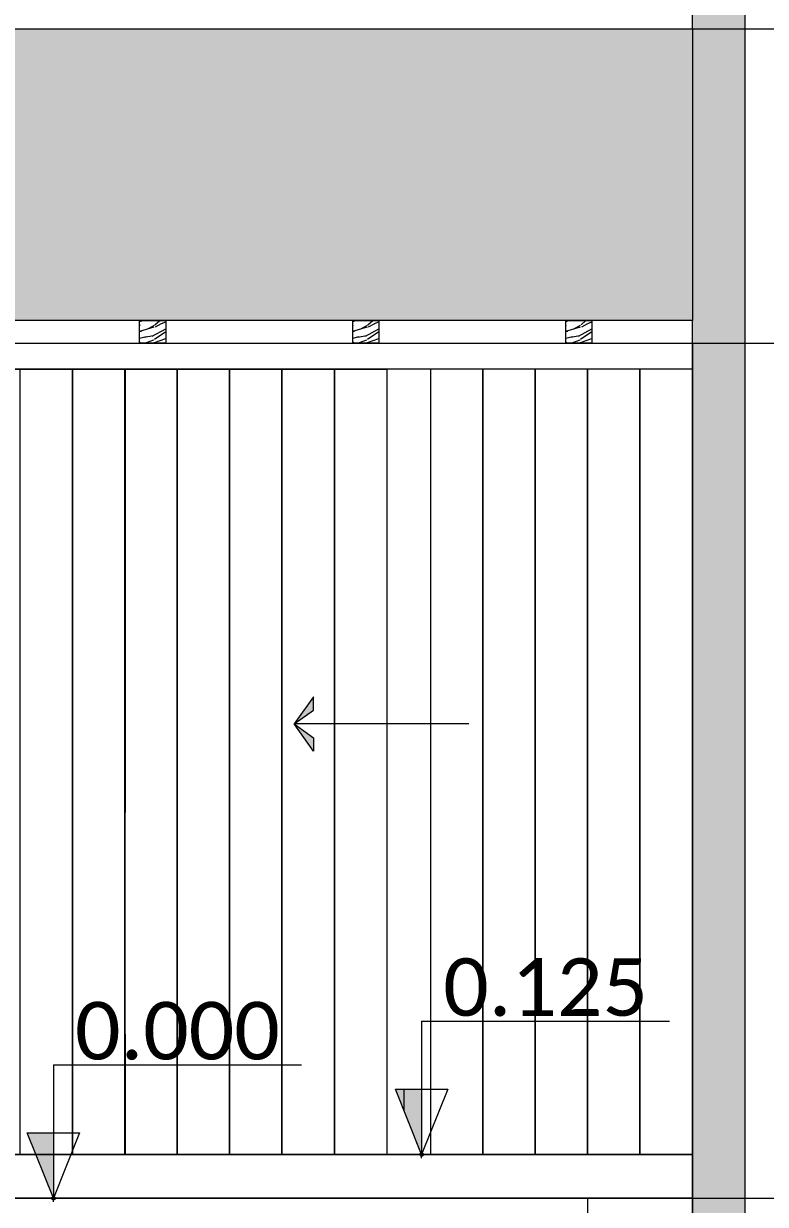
# Model space of a CAD drawing. Header units: metres. Extents: x -197 to 1099, y -24 to 14.
# Drawn here: x 719.628 to 721.752, y -0.017 to 3.365 of the extents above; entities that cross this region are included whole.
import ezdxf
from ezdxf.enums import TextEntityAlignment as Align

# ---------------------------------------------------------------- set-up
doc = ezdxf.new("R2010")
doc.units = ezdxf.units.M
doc.header["$LTSCALE"] = 0.001
doc.header["$PDMODE"] = 34
doc.header["$PDSIZE"] = 0.01
doc.linetypes.add('HIDDENX2', pattern=[19.05, 12.7, -6.35])
doc.layers.get('0').update_dxf_attribs({"lineweight": 13, "true_color": 0x000000})
for name, color, linetype, lineweight, true_color in [('Jach-Anotaciones-CalidaddeLínea  0.13', 7, 'Continuous', 13, 0x000000), ('Jach-Anotaciones-CalidaddeLínea 0.18', 7, 'Continuous', 18, 0x000000), ('Jach-Anotaciones-Hatch-Lum100%', 7, 'Continuous', 13, 0x000000), ('Jach-Anotaciones-Hatch-Lum50%', 9, 'Continuous', 13, 0x808080), ('Jach-Anotaciones-LineasDetalle0.09mm', 7, 'Continuous', 15, 0x000000), ('Jach-Anotaciones-LineasDetalle0.15mm', 7, 'Continuous', 15, 0x000000), ('JACH-Anotaciones-Textos-Lum100%', 7, 'Continuous', 13, 0x000000), ('JACH-Anotaciones-Textos-Lum75% @ 0.075', 7, 'Continuous', 13, 0x404040), ('JACH-Arq-Lineas-Proyeccion', 250, 'HIDDENX2', 13, 0x333333), ('JACH-Arq-Lineas-Proyeccion Niveles cortes', 9, 'HIDDENX2', 13, 0x808080)]:
    doc.layers.add(name, color=color, linetype=linetype, lineweight=lineweight, true_color=true_color)
doc.styles.add('02a-Calibri-JACH(1.8mm)', font='calibri.ttf', dxfattribs={"height": 2.2})
pattern_1 = [(0, (169.421, 45.032), (0, 6.985), [5.08, -1.905]), (90, (169.421, 45.032), (-6.985, 4e-16), [5.08, -1.905])]

# ---------------------------------------------------------------- blocks, each defined once
blk = doc.blocks.new('*U498')
at = {"lineweight": 0, "ltscale": 100}
h = blk.add_hatch(dxfattribs=at)
h.set_pattern_fill('ANGLE', color=256)
h.set_pattern_definition(pattern_1)
h.paths.add_polyline_path([(0, 2.5), (0, 0), (1, 2.5)])
h = blk.add_hatch(color=256, dxfattribs=at)
h.dxf.hatch_style = 1
h.paths.add_polyline_path([(0, 2.5), (0, 0), (1, 2.5)])
for points in [[(0, 5.099), (-9.466, 5.099)], [(0, 5.099), (0, 1.25)]]:
    blk.add_lwpolyline(points, dxfattribs=at)
for points in [[(0, 0), (1, 2.5), (-1, 2.5)], [(0, 2.5), (0, 0), (1, 2.5)]]:
    blk.add_lwpolyline(points, close=True, dxfattribs=at)
blk.add_point((0, 0), dxfattribs=at)
at = {"lineweight": 0, "ltscale": 100, "style": '02a-Calibri-JACH(1.8mm)'}
blk.add_attdef('ALT', text='', height=2.2, dxfattribs=at).set_placement((-4.733, 6.401), align=Align.MIDDLE_CENTER)
blk = doc.blocks.new('*U499')
at = {"lineweight": 0, "ltscale": 100}
h = blk.add_hatch(dxfattribs=at)
h.set_pattern_fill('ANGLE', color=256)
h.set_pattern_definition(pattern_1)
h.paths.add_polyline_path([(0, 2.5), (0, 0), (1, 2.5)])
h = blk.add_hatch(color=256, dxfattribs=at)
h.dxf.hatch_style = 1
h.paths.add_polyline_path([(0, 2.5), (0, 0), (1, 2.5)])
for points in [[(0, 5.099), (-9.466, 5.099)], [(0, 5.099), (0, 1.25)]]:
    blk.add_lwpolyline(points, dxfattribs=at)
for points in [[(0, 0), (1, 2.5), (-1, 2.5)], [(0, 2.5), (0, 0), (1, 2.5)]]:
    blk.add_lwpolyline(points, close=True, dxfattribs=at)
blk.add_point((0, 0), dxfattribs=at)
at = {"lineweight": 0, "ltscale": 100, "style": '02a-Calibri-JACH(1.8mm)'}
blk.add_attdef('ALT', text='', height=2.2, dxfattribs=at).set_placement((-4.733, 6.401), align=Align.MIDDLE_CENTER)
blk = doc.blocks.new('A$C51db089b')
at = {"layer": 'Jach-Anotaciones-Hatch-Lum50%', "lineweight": 0, "ltscale": 100}
h = blk.add_hatch(color=256, dxfattribs=at)
h.dxf.hatch_style = 1
h.paths.add_polyline_path([(0, 0.0776), (0.0554, 0.1173), (0.0554, 0.1552)])
h = blk.add_hatch(color=256, dxfattribs=at)
h.dxf.hatch_style = 1
h.paths.add_polyline_path([(0, 0.0776), (0.0554, 0.038), (0.0554, 0)])
at = {"lineweight": 0, "ltscale": 100}
for points in [[(0, 0.0776), (0.0554, 0.1173), (0.0554, 0.1552)], [(0, 0.0776), (0.0554, 0.038), (0.0554, 0)]]:
    blk.add_lwpolyline(points, close=True, dxfattribs=at)
blk.add_lwpolyline([(0.5, 0.0776), (0, 0.0776)], dxfattribs=at)

msp = doc.modelspace()

# ---------------------------------------------------------------- hatches: boundary and pattern name
at = {"layer": 'Jach-Anotaciones-Hatch-Lum100%', "ltscale": 100}
h = msp.add_hatch(color=256, dxfattribs=at)
h.dxf.hatch_style = 1
h.paths.add_polyline_path([(721.54308, 3.5), (721.69308, 3.5), (721.69308, -0.7), (721.54308, -0.7)])

# ---------------------------------------------------------------- linework, layer by layer
at = {"layer": 'Jach-Anotaciones-CalidaddeLínea  0.13', "ltscale": 100}
for points in [[(721.54308, 3.5), (721.69308, 3.5), (721.69308, -0.7), (721.54308, -0.7)], [(718.44308, 0.125), (721.54308, 0.125), (721.54308, 0), (718.44308, 0)]]:
    msp.add_lwpolyline(points, close=True, dxfattribs=at)
for points in [[(700.21698, -0.025), (703.60308, -0.025), (703.60308, 0.175), (705.89308, 0.175), (706.69308, 0.175), (706.69308, 0), (721.54308, 0), (721.54072, -0.49994)], [(721.24308, 0), (721.24308, -0.54366)]]:
    msp.add_lwpolyline(points, dxfattribs=at)
at = {"layer": 'Jach-Anotaciones-Hatch-Lum50%', "ltscale": 100}
for points in [[(719.76808, 2.375), (719.61808, 2.375), (719.61808, 0.125), (719.76808, 0.125)], [(719.91808, 2.375), (719.76808, 2.375), (719.76808, 0.125), (719.91808, 0.125)], [(720.06808, 2.375), (719.91808, 2.375), (719.91808, 0.125), (720.06808, 0.125)], [(719.91808, 2.375), (720.06808, 2.375), (720.06808, 0.125), (719.91808, 0.125)], [(720.06808, 2.375), (720.21808, 2.375), (720.21808, 0.125), (720.06808, 0.125)], [(720.21808, 2.375), (720.36808, 2.375), (720.36808, 0.125), (720.21808, 0.125)], [(720.36808, 2.375), (720.51808, 2.375), (720.51808, 0.125), (720.36808, 0.125)], [(720.51808, 2.375), (720.66808, 2.375), (720.66808, 0.125), (720.51808, 0.125)], [(720.94308, 2.375), (720.79308, 2.375), (720.79308, 0.125), (720.94308, 0.125)], [(721.09308, 2.375), (720.94308, 2.375), (720.94308, 0.125), (721.09308, 0.125)], [(721.24308, 2.375), (721.09308, 2.375), (721.09308, 0.125), (721.24308, 0.125)], [(721.39308, 2.375), (721.24308, 2.375), (721.24308, 0.125), (721.39308, 0.125)], [(721.54308, 2.375), (721.39308, 2.375), (721.39308, 0.125), (721.54308, 0.125)]]:
    msp.add_lwpolyline(points, close=True, dxfattribs=at)
at = {"layer": 'Jach-Anotaciones-LineasDetalle0.15mm', "ltscale": 100}
for points in [[(718.44308, 2.375), (720.06808, 2.375), (720.06808, 0.125), (718.44308, 0.125)], [(721.54308, 2.375), (720.06808, 2.375), (720.06808, 0.125), (721.54308, 0.125)]]:
    msp.add_lwpolyline(points, close=True, dxfattribs=at)
at = {"layer": 'JACH-Arq-Lineas-Proyeccion', "ltscale": 100}
msp.add_lwpolyline([(719.91958, 2.375), (719.91958, 0.125)], dxfattribs=at)
at = {"layer": 'JACH-Arq-Lineas-Proyeccion Niveles cortes', "ltscale": 100}
msp.add_lwpolyline([(721.54308, 0), (723.54308, 0)], dxfattribs=at)

# ---------------------------------------------------------------- block references
at = {"layer": 'JACH-Anotaciones-Textos-Lum100%', "ltscale": 100}
msp.add_blockref('A$C51db089b', (720.40308, 1.28129), dxfattribs=at)
at = {"layer": 'JACH-Anotaciones-Textos-Lum75% @ 0.075', "ltscale": 100}
ref = msp.add_blockref('*U499', (720.76808, 0.125), dxfattribs=dict(at, xscale=-0.075, yscale=0.075, zscale=0.075))
ref.add_attrib('ALT', '0.125', dxfattribs={"layer": '0', "lineweight": 0, "ltscale": 100, "height": 0.165, "style": '02a-Calibri-JACH(1.8mm)'}).set_placement((721.12304, 0.60506), align=Align.MIDDLE_CENTER)
ref = msp.add_blockref('*U498', (719.71387, 0), dxfattribs=dict(at, xscale=-0.075, yscale=0.075, zscale=0.075))
ref.add_attrib('ALT', '0.000', dxfattribs={"layer": '0', "lineweight": 0, "ltscale": 100, "height": 0.165, "style": '02a-Calibri-JACH(1.8mm)'}).set_placement((720.06883, 0.48006), align=Align.MIDDLE_CENTER)

# ---------------------------------------------------------------- next in the draw order: wipeouts: each hides what was drawn before it
at = {"ltscale": 100}
msp.add_wipeout([(700.36698, 3.35), (721.54308, 3.35), (721.54308, 2.51458), (700.36698, 2.51458)], dxfattribs=at).dxf.layer = 'Jach-Anotaciones-CalidaddeLínea 0.18'

# ---------------------------------------------------------------- next in the draw order: hatches: boundary and pattern name
at = {"layer": 'Jach-Anotaciones-Hatch-Lum50%', "ltscale": 100}
h = msp.add_hatch(dxfattribs=at)
h.set_pattern_fill('218', color=256, scale=0.13, pattern_type=2)
h.set_pattern_definition([(0, (507.86525, 0.04875), (0.26, 0.13), [0.0325, -0.2275]), (0, (507.86525, 0.065), (0.26, 0.13), [0.0325, -0.0975]), (0, (507.99525, 0.08125), (0.26, 0.13), [0.0325, -0.2275]), (0, (507.80025, 0), (0.26, 0.13), [0.01625, -0.13, 0.01625, -0.0975]), (45, (507.8165, 0.0325), (0, 0.13), [0.02298097, -0.34471456]), (45, (507.80025, 0.08125), (0, 0.13), [0.016419, -0.35127653]), (45, (507.80025, 0.0975), (0, 0.13), [0.019695, -0.34800053]), (135, (507.96275, 0.0975), (1e-17, 0.13), [0.019695, -0.34800053]), (135, (507.96275, 0.08125), (1e-17, 0.13), [0.016419, -0.35127653]), (135, (507.9465, 0.0325), (1e-17, 0.13), [0.02298097, -0.34471456]), (26.56505, (507.83275, 0.0325), (-7e-12, 0.13), [0.0363361, -0.25435273]), (26.56505, (507.83275, 0.04875), (-7e-12, 0.13), [0.0363361, -0.25435273]), (26.56505, (507.76775, 0.065), (-7e-12, 0.13), [0.0363361, -0.25435273]), (26.56505, (507.76775, 0.08125), (-7e-12, 0.13), [0.0363361, -0.25435273]), (63.43495, (507.800253, 0), (7e-12, 0.13), [0.0363361, -0.54504157]), (63.43495, (507.816503, 0), (7e-12, 0.13), [0.0363361, -0.54504157]), (116.56505, (507.946503, 0), (-7e-12, 0.13), [0.0363361, -0.54504157]), (116.56505, (507.962753, 0), (-7e-12, 0.13), [0.0363361, -0.54504157]), (153.43495, (507.93025, 0.0325), (7e-12, 0.13), [0.0363361, -0.25435273]), (153.43495, (507.93025, 0.04875), (7e-12, 0.13), [0.0363361, -0.25435273]), (153.43495, (507.99525, 0.065), (7e-12, 0.13), [0.0363361, -0.25435273]), (153.43495, (507.99525, 0.08125), (7e-12, 0.13), [0.0363361, -0.25435273]), (82.874984, (507.800253, 0), (6e-14, 0.13), [0.13101166, -1.96517535]), (97.125016, (507.962753, 0), (-6e-14, 0.13), [0.13101166, -1.96517535])])
h.paths.add_polyline_path([(700.36698, 3.35), (721.54308, 3.35), (721.54308, 2.51458), (700.36698, 2.51458)])

# ---------------------------------------------------------------- next in the draw order: linework, layer by layer
at = {"layer": 'Jach-Anotaciones-CalidaddeLínea  0.13', "ltscale": 100}
for points in [[(721.54308, 3.35), (721.54308, 3.5), (721.69308, 3.5), (721.69308, 6.15), (706.04308, 6.15), (706.04308, 7.55), (700.21698, 7.55), (700.21698, 3.5), (700.36698, 3.5), (700.36698, 3.35)], [(700.36698, 3.35), (721.54308, 3.35), (721.54308, 2.51458), (700.36698, 2.51458)]]:
    msp.add_lwpolyline(points, close=True, dxfattribs=at)
at = {"layer": 'JACH-Arq-Lineas-Proyeccion Niveles cortes', "ltscale": 100}
msp.add_lwpolyline([(721.54308, 3.35), (723.54308, 3.35)], dxfattribs=at)

# ---------------------------------------------------------------- next in the draw order: wipeouts: each hides what was drawn before it
at = {"ltscale": 100}
msp.add_wipeout([(721.54308, 2.51458), (703.60308, 2.51458), (703.60308, 2.45), (721.54308, 2.45)], dxfattribs=at).dxf.layer = 'Jach-Anotaciones-CalidaddeLínea 0.18'

# ---------------------------------------------------------------- next in the draw order: hatches: boundary and pattern name
at = {"layer": 'Jach-Anotaciones-Hatch-Lum50%', "ltscale": 100}
h = msp.add_hatch(dxfattribs=at)
h.set_pattern_fill('WOOD_01', color=256, scale=0.2, angle=30, pattern_type=2)
h.set_pattern_definition([(30, (292.35632, 0.2061), (-0.1, 0.17320508), [0.04, -0.16]), (38.9726, (292.412057, 0.113569), (0.93923072707, 0.77320467243), [0.0384708, -3.8086058]), (35.7105, (292.404325, 0.122962), (1.4588472062, 1.0732025879), [0.0401996, -1.9697752]), (14.5779, (292.374325, 0.174923), (2.20525453897, 0.58038690266), [0.0601664, -5.9564754]), (23.6599, (292.34479, 0.23408), (0.1732049312, 0.1000003855), [0.0362216, -1.7748552]), (15.0686, (292.406985, 0.138354), (0.7928201585, 0.22679520083), [0.0310484, -3.0737864]), (18.6901, (292.288363, 0.203813), (0.1732050942, 0.1000000934), [0.0815844, -0.9382194]), (35.7105, (292.421057, 0.09798), (1.4588472062, 1.0732025879), [0.0200998, -1.989875]), (30, (292.37732, 0.16973), (-0.1, 0.17320508), [0.02, -0.18]), (30, (292.33068, 0.17051), (-0.1, 0.17320508), [0.06, -0.14]), (41.3099, (292.350325, 0.216492), (0.59282054, 0.573204614), [0.020396, -0.9994078]), (32.7263, (292.370004, 0.142406), (3.36410206446, 2.1732044205), [0.0420476, -4.1627116]), (22.4054, (292.381665, 0.14221), (1.4856399898, 0.6267959991), [0.0302654, -2.9962834]), (30, (292.411, 0.0714), (-0.1, 0.17320508), [0.04, -0.16]), (28.8309, (292.398684, 0.052732), (0.173205035693, 0.10000015135), [0.0980204, -9.70402]), (30, (292.32368, 0.18264), (-0.1, 0.17320508), [0.02, -0.18]), (30, (292.333, 0.2065), (-0.1, 0.17320508), [0.02, -0.18]), (30, (292.24606, 0.17708), (-0.1, 0.17320508), [0.03, -0.17]), (20.5377, (292.287827, 0.21274), (0.1732050554, 0.1000000749), [0.0608276, -1.1557248]), (30, (292.2324, 0.18074), (-0.1, 0.17320508), [0.04, -0.16]), (30, (292.30335, 0.01386), (-0.1, 0.17320508), [0.022, -0.178]), (30, (292.38668, 0.07352), (-0.1, 0.17320508), [0.02, -0.18]), (30, (292.29535, 0.02771), (-0.1, 0.17320508), [0.042, -0.158]), (35.4403, (292.377684, 0.089105), (1.63205127745, 1.17320414736), [0.04219, -4.1768144]), (30, (292.37142, 0.10396), (-0.1, 0.17320508), [0.038, -0.162]), (30, (292.27935, 0.05543), (-0.1, 0.17320508), [0.022, -0.178]), (28.8309, (292.284134, 0.0951384), (0.173205035693, 0.10000015135), [0.0980204, -9.70402]), (30, (292.29072, 0.11973), (-0.1, 0.17320508), [0.02, -0.18]), (30, (292.2704, 0.11492), (-0.1, 0.17320508), [0.02, -0.18]), (30, (292.33968, 0.15492), (-0.1, 0.17320508), [0.04, -0.16]), (30, (292.30304, 0.13839), (-0.1, 0.17320508), [0.02, -0.18]), (30, (292.2564, 0.13917), (-0.1, 0.17320508), [0.04, -0.16]), (49.6538, (292.345167, 0.093426), (1.50525647452, 1.79281940855), [0.0297322, -2.9434812]), (41.3099, (292.287722, 0.124923), (0.59282054, 0.573204614), [0.020396, -0.9994078]), (41.3099, (292.362004, 0.156263), (0.59282054, 0.573204614), [0.020396, -0.9994078]), (35.7105, (292.272043, 0.19208), (1.4588472062, 1.0732025879), [0.0200998, -1.989875]), (19.6952, (292.21135, 0.173205), (1.1392299502, 0.4267958355), [0.0223606, -2.213707]), (18.6901, (292.3224, 0.024856), (0.1732050942, 0.1000000934), [0.020396, -0.9994078]), (120, (292.34172, 0.0314), (-0.17320508, -0.1), [0, -0.2]), (16.6076, (292.249349, 0.107387), (3.34448336513, 1.00718497651), [0.043174, -4.2742308]), (41.3099, (292.341004, 0.192636), (0.59282054, 0.573204614), [0.020396, -0.9994078]), (40.3048, (292.404004, 0.083517), (0.7660257626, 0.6732043744), [0.0223606, -2.213707]), (18.6901, (292.308043, 0.129727), (0.1732050942, 0.1000000934), [0.020396, -0.9994078]), (18.6901, (292.320363, 0.148387), (0.1732050942, 0.1000000934), [0.020396, -0.9994078]), (11.5651, (292.25935, 0.090067), (0.173204928, 0.1000001815), [0.0252982, -0.6071572]), (15.9638, (292.2444, 0.159956), (0.173204888, 0.100000176), [0.0824622, -0.7421588]), (13.3008, (292.272043, 0.19208), (1.4124349312, 0.3535909199), [0.0626418, -2.025419]), (30, (292.26704, 0.20074), (-0.1, 0.17320508), [0.024, -0.176]), (15.9638, (292.33172, 0.048713), (0.173204888, 0.100000176), [0.0824622, -0.7421588]), (15.9638, (292.3074, 0.050837), (0.173204888, 0.100000176), [0.0824622, -0.7421588]), (15.9638, (292.2984, 0.066426), (0.173204888, 0.100000176), [0.0824622, -0.7421588]), (19.6952, (292.23535, 0.131636), (1.1392299502, 0.4267958355), [0.0223606, -2.213707]), (15.9638, (292.291043, 0.15917), (0.173204888, 0.100000176), [0.041231, -0.78339]), (19.6952, (292.26735, 0.07621), (1.1392299502, 0.4267958355), [0.0223606, -2.213707]), (27.6141, (292.364416, 0.116086), (0.17320494875, 0.10000020701), [0.0480416, -4.756123]), (19.6952, (292.327363, 0.136263), (1.1392299502, 0.4267958355), [0.0223606, -2.213707]), (42.5288, (292.348416, 0.143799), (0.5928204755, 0.573205008), [0.018439, -1.8254698]), (19.5626, (292.2723493, 0.06755), (2.10525436768, 0.75359234531), [0.0772788, -7.650591]), (21.8699, (292.345167, 0.093426), (0.1732050116, 0.0999999042), [0.0282842, -1.3859292]), (34.7636, (292.288402, 0.083746), (1.80525673466, 1.27320359476), [0.0481664, -2.3601524]), (30, (292.32797, 0.11121), (-0.1, 0.17320508), [0.062, -0.138]), (14.7449, (292.22235, 0.154153), (0.7928201053, 0.2267951812), [0.0228036, -2.2575472]), (20.5377, (292.341722, 0.031392), (0.1732050554, 0.1000000749), [0.0608276, -1.1557248]), (10.0169, (292.28435, 0.046765), (0.619615154, 0.1267950243), [0.0234094, -2.3175304]), (30, (292.36565, 0.22996), (-0.1, 0.17320508), [0.01, -0.19]), (30, (292.40965, 0.15375), (-0.1, 0.17320508), [0.02, -0.18]), (41.3099, (292.445645, 0.091392), (0.59282054, 0.573204614), [0.020396, -0.9994078]), (30, (292.43738, 0.10971), (-0.1, 0.17320508), [0.036, -0.164]), (13.3008, (292.382645, 0.200512), (1.4124349312, 0.3535909199), [0.0208806, -2.0671802]), (18.0207, (292.4053775, 0.1651384), (3.69100623785, 1.20698950949), [0.0368014, -6.7101288]), (120, (292.44565, 0.0914), (-0.17320508, -0.1), [0, -0.2]), (30, (292.46097, 0.10486), (-0.1, 0.17320508), [0.018, -0.182]), (30, (292.44197, 0.13777), (-0.1, 0.17320508), [0.018, -0.182]), (30, (292.43697, 0.14643), (-0.1, 0.17320508), [0.018, -0.182]), (6.0376, (292.402966, 0.205315), (1.5124342352, 0.1803870725), [0.0196978, -1.9500724]), (18.5163, (292.390966, 0.2261), (0.966040948051, 0.32676798933), [0.0183676, -13.043105]), (11.5651, (292.426966, 0.163746), (0.173204928, 0.1000001815), [0.0189736, -0.6134816]), (17.4712, (292.377966, 0.248617), (0.9660254196, 0.32679502), [0.018439, -1.8254698])])
h.paths.add_polyline_path([(719.96058, 2.51458), (720.03558, 2.51458), (720.03558, 2.45), (719.96058, 2.45)])
h = msp.add_hatch(dxfattribs=at)
h.set_pattern_fill('WOOD_01', color=256, scale=0.2, angle=30, pattern_type=2)
h.set_pattern_definition([(30, (292.96632, 0.2061), (-0.1, 0.17320508), [0.04, -0.16]), (38.9726, (293.022057, 0.113569), (0.93923072707, 0.77320467243), [0.0384708, -3.8086058]), (35.7105, (293.014325, 0.122962), (1.4588472062, 1.0732025879), [0.0401996, -1.9697752]), (14.5779, (292.984325, 0.174923), (2.20525453897, 0.58038690266), [0.0601664, -5.9564754]), (23.6599, (292.95479, 0.23408), (0.1732049312, 0.1000003855), [0.0362216, -1.7748552]), (15.0686, (293.016985, 0.138354), (0.7928201585, 0.22679520083), [0.0310484, -3.0737864]), (18.6901, (292.898363, 0.203813), (0.1732050942, 0.1000000934), [0.0815844, -0.9382194]), (35.7105, (293.031057, 0.09798), (1.4588472062, 1.0732025879), [0.0200998, -1.989875]), (30, (292.98732, 0.16973), (-0.1, 0.17320508), [0.02, -0.18]), (30, (292.94068, 0.17051), (-0.1, 0.17320508), [0.06, -0.14]), (41.3099, (292.960325, 0.216492), (0.59282054, 0.573204614), [0.020396, -0.9994078]), (32.7263, (292.980004, 0.142406), (3.36410206446, 2.1732044205), [0.0420476, -4.1627116]), (22.4054, (292.991665, 0.14221), (1.4856399898, 0.6267959991), [0.0302654, -2.9962834]), (30, (293.021, 0.0714), (-0.1, 0.17320508), [0.04, -0.16]), (28.8309, (293.008684, 0.052732), (0.173205035693, 0.10000015135), [0.0980204, -9.70402]), (30, (292.93368, 0.18264), (-0.1, 0.17320508), [0.02, -0.18]), (30, (292.943, 0.2065), (-0.1, 0.17320508), [0.02, -0.18]), (30, (292.85606, 0.17708), (-0.1, 0.17320508), [0.03, -0.17]), (20.5377, (292.897827, 0.21274), (0.1732050554, 0.1000000749), [0.0608276, -1.1557248]), (30, (292.8424, 0.18074), (-0.1, 0.17320508), [0.04, -0.16]), (30, (292.91335, 0.01386), (-0.1, 0.17320508), [0.022, -0.178]), (30, (292.99668, 0.07352), (-0.1, 0.17320508), [0.02, -0.18]), (30, (292.90535, 0.02771), (-0.1, 0.17320508), [0.042, -0.158]), (35.4403, (292.987684, 0.089105), (1.63205127745, 1.17320414736), [0.04219, -4.1768144]), (30, (292.98142, 0.10396), (-0.1, 0.17320508), [0.038, -0.162]), (30, (292.88935, 0.05543), (-0.1, 0.17320508), [0.022, -0.178]), (28.8309, (292.894134, 0.0951384), (0.173205035693, 0.10000015135), [0.0980204, -9.70402]), (30, (292.90072, 0.11973), (-0.1, 0.17320508), [0.02, -0.18]), (30, (292.8804, 0.11492), (-0.1, 0.17320508), [0.02, -0.18]), (30, (292.94968, 0.15492), (-0.1, 0.17320508), [0.04, -0.16]), (30, (292.91304, 0.13839), (-0.1, 0.17320508), [0.02, -0.18]), (30, (292.8664, 0.13917), (-0.1, 0.17320508), [0.04, -0.16]), (49.6538, (292.955167, 0.093426), (1.50525647452, 1.79281940855), [0.0297322, -2.9434812]), (41.3099, (292.897722, 0.124923), (0.59282054, 0.573204614), [0.020396, -0.9994078]), (41.3099, (292.972004, 0.156263), (0.59282054, 0.573204614), [0.020396, -0.9994078]), (35.7105, (292.882043, 0.19208), (1.4588472062, 1.0732025879), [0.0200998, -1.989875]), (19.6952, (292.82135, 0.173205), (1.1392299502, 0.4267958355), [0.0223606, -2.213707]), (18.6901, (292.9324, 0.024856), (0.1732050942, 0.1000000934), [0.020396, -0.9994078]), (120, (292.95172, 0.0314), (-0.17320508, -0.1), [0, -0.2]), (16.6076, (292.859349, 0.107387), (3.34448336513, 1.00718497651), [0.043174, -4.2742308]), (41.3099, (292.951004, 0.192636), (0.59282054, 0.573204614), [0.020396, -0.9994078]), (40.3048, (293.014004, 0.083517), (0.7660257626, 0.6732043744), [0.0223606, -2.213707]), (18.6901, (292.918043, 0.129727), (0.1732050942, 0.1000000934), [0.020396, -0.9994078]), (18.6901, (292.930363, 0.148387), (0.1732050942, 0.1000000934), [0.020396, -0.9994078]), (11.5651, (292.86935, 0.090067), (0.173204928, 0.1000001815), [0.0252982, -0.6071572]), (15.9638, (292.8544, 0.159956), (0.173204888, 0.100000176), [0.0824622, -0.7421588]), (13.3008, (292.882043, 0.19208), (1.4124349312, 0.3535909199), [0.0626418, -2.025419]), (30, (292.87704, 0.20074), (-0.1, 0.17320508), [0.024, -0.176]), (15.9638, (292.94172, 0.048713), (0.173204888, 0.100000176), [0.0824622, -0.7421588]), (15.9638, (292.9174, 0.050837), (0.173204888, 0.100000176), [0.0824622, -0.7421588]), (15.9638, (292.9084, 0.066426), (0.173204888, 0.100000176), [0.0824622, -0.7421588]), (19.6952, (292.84535, 0.131636), (1.1392299502, 0.4267958355), [0.0223606, -2.213707]), (15.9638, (292.901043, 0.15917), (0.173204888, 0.100000176), [0.041231, -0.78339]), (19.6952, (292.87735, 0.07621), (1.1392299502, 0.4267958355), [0.0223606, -2.213707]), (27.6141, (292.974416, 0.116086), (0.17320494875, 0.10000020701), [0.0480416, -4.756123]), (19.6952, (292.937363, 0.136263), (1.1392299502, 0.4267958355), [0.0223606, -2.213707]), (42.5288, (292.958416, 0.143799), (0.5928204755, 0.573205008), [0.018439, -1.8254698]), (19.5626, (292.8823493, 0.06755), (2.10525436768, 0.75359234531), [0.0772788, -7.650591]), (21.8699, (292.955167, 0.093426), (0.1732050116, 0.0999999042), [0.0282842, -1.3859292]), (34.7636, (292.898402, 0.083746), (1.80525673466, 1.27320359476), [0.0481664, -2.3601524]), (30, (292.93797, 0.11121), (-0.1, 0.17320508), [0.062, -0.138]), (14.7449, (292.83235, 0.154153), (0.7928201053, 0.2267951812), [0.0228036, -2.2575472]), (20.5377, (292.951722, 0.031392), (0.1732050554, 0.1000000749), [0.0608276, -1.1557248]), (10.0169, (292.89435, 0.046765), (0.619615154, 0.1267950243), [0.0234094, -2.3175304]), (30, (292.97565, 0.22996), (-0.1, 0.17320508), [0.01, -0.19]), (30, (293.01965, 0.15375), (-0.1, 0.17320508), [0.02, -0.18]), (41.3099, (293.055645, 0.091392), (0.59282054, 0.573204614), [0.020396, -0.9994078]), (30, (293.04738, 0.10971), (-0.1, 0.17320508), [0.036, -0.164]), (13.3008, (292.992645, 0.200512), (1.4124349312, 0.3535909199), [0.0208806, -2.0671802]), (18.0207, (293.0153775, 0.1651384), (3.69100623785, 1.20698950949), [0.0368014, -6.7101288]), (120, (293.05565, 0.0914), (-0.17320508, -0.1), [0, -0.2]), (30, (293.07097, 0.10486), (-0.1, 0.17320508), [0.018, -0.182]), (30, (293.05197, 0.13777), (-0.1, 0.17320508), [0.018, -0.182]), (30, (293.04697, 0.14643), (-0.1, 0.17320508), [0.018, -0.182]), (6.0376, (293.012966, 0.205315), (1.5124342352, 0.1803870725), [0.0196978, -1.9500724]), (18.5163, (293.000966, 0.2261), (0.966040948051, 0.32676798933), [0.0183676, -13.043105]), (11.5651, (293.036966, 0.163746), (0.173204928, 0.1000001815), [0.0189736, -0.6134816]), (17.4712, (292.987966, 0.248617), (0.9660254196, 0.32679502), [0.018439, -1.8254698])])
h.paths.add_polyline_path([(720.57058, 2.51458), (720.64558, 2.51458), (720.64558, 2.45), (720.57058, 2.45)])
h = msp.add_hatch(dxfattribs=at)
h.set_pattern_fill('WOOD_01', color=256, scale=0.2, angle=30, pattern_type=2)
h.set_pattern_definition([(30, (293.57632, 0.2061), (-0.1, 0.17320508), [0.04, -0.16]), (38.9726, (293.632057, 0.113569), (0.93923072707, 0.77320467243), [0.0384708, -3.8086058]), (35.7105, (293.624325, 0.122962), (1.4588472062, 1.0732025879), [0.0401996, -1.9697752]), (14.5779, (293.594325, 0.174923), (2.20525453897, 0.58038690266), [0.0601664, -5.9564754]), (23.6599, (293.56479, 0.23408), (0.1732049312, 0.1000003855), [0.0362216, -1.7748552]), (15.0686, (293.626985, 0.138354), (0.7928201585, 0.22679520083), [0.0310484, -3.0737864]), (18.6901, (293.508363, 0.203813), (0.1732050942, 0.1000000934), [0.0815844, -0.9382194]), (35.7105, (293.641057, 0.09798), (1.4588472062, 1.0732025879), [0.0200998, -1.989875]), (30, (293.59732, 0.16973), (-0.1, 0.17320508), [0.02, -0.18]), (30, (293.55068, 0.17051), (-0.1, 0.17320508), [0.06, -0.14]), (41.3099, (293.570325, 0.216492), (0.59282054, 0.573204614), [0.020396, -0.9994078]), (32.7263, (293.590004, 0.142406), (3.36410206446, 2.1732044205), [0.0420476, -4.1627116]), (22.4054, (293.601665, 0.14221), (1.4856399898, 0.6267959991), [0.0302654, -2.9962834]), (30, (293.631, 0.0714), (-0.1, 0.17320508), [0.04, -0.16]), (28.8309, (293.618684, 0.052732), (0.173205035693, 0.10000015135), [0.0980204, -9.70402]), (30, (293.54368, 0.18264), (-0.1, 0.17320508), [0.02, -0.18]), (30, (293.553, 0.2065), (-0.1, 0.17320508), [0.02, -0.18]), (30, (293.46606, 0.17708), (-0.1, 0.17320508), [0.03, -0.17]), (20.5377, (293.507827, 0.21274), (0.1732050554, 0.1000000749), [0.0608276, -1.1557248]), (30, (293.4524, 0.18074), (-0.1, 0.17320508), [0.04, -0.16]), (30, (293.52335, 0.01386), (-0.1, 0.17320508), [0.022, -0.178]), (30, (293.60668, 0.07352), (-0.1, 0.17320508), [0.02, -0.18]), (30, (293.51535, 0.02771), (-0.1, 0.17320508), [0.042, -0.158]), (35.4403, (293.597684, 0.089105), (1.63205127745, 1.17320414736), [0.04219, -4.1768144]), (30, (293.59142, 0.10396), (-0.1, 0.17320508), [0.038, -0.162]), (30, (293.49935, 0.05543), (-0.1, 0.17320508), [0.022, -0.178]), (28.8309, (293.504134, 0.0951384), (0.173205035693, 0.10000015135), [0.0980204, -9.70402]), (30, (293.51072, 0.11973), (-0.1, 0.17320508), [0.02, -0.18]), (30, (293.4904, 0.11492), (-0.1, 0.17320508), [0.02, -0.18]), (30, (293.55968, 0.15492), (-0.1, 0.17320508), [0.04, -0.16]), (30, (293.52304, 0.13839), (-0.1, 0.17320508), [0.02, -0.18]), (30, (293.4764, 0.13917), (-0.1, 0.17320508), [0.04, -0.16]), (49.6538, (293.565167, 0.093426), (1.50525647452, 1.79281940855), [0.0297322, -2.9434812]), (41.3099, (293.507722, 0.124923), (0.59282054, 0.573204614), [0.020396, -0.9994078]), (41.3099, (293.582004, 0.156263), (0.59282054, 0.573204614), [0.020396, -0.9994078]), (35.7105, (293.492043, 0.19208), (1.4588472062, 1.0732025879), [0.0200998, -1.989875]), (19.6952, (293.43135, 0.173205), (1.1392299502, 0.4267958355), [0.0223606, -2.213707]), (18.6901, (293.5424, 0.024856), (0.1732050942, 0.1000000934), [0.020396, -0.9994078]), (120, (293.56172, 0.0314), (-0.17320508, -0.1), [0, -0.2]), (16.6076, (293.469349, 0.107387), (3.34448336513, 1.00718497651), [0.043174, -4.2742308]), (41.3099, (293.561004, 0.192636), (0.59282054, 0.573204614), [0.020396, -0.9994078]), (40.3048, (293.624004, 0.083517), (0.7660257626, 0.6732043744), [0.0223606, -2.213707]), (18.6901, (293.528043, 0.129727), (0.1732050942, 0.1000000934), [0.020396, -0.9994078]), (18.6901, (293.540363, 0.148387), (0.1732050942, 0.1000000934), [0.020396, -0.9994078]), (11.5651, (293.47935, 0.090067), (0.173204928, 0.1000001815), [0.0252982, -0.6071572]), (15.9638, (293.4644, 0.159956), (0.173204888, 0.100000176), [0.0824622, -0.7421588]), (13.3008, (293.492043, 0.19208), (1.4124349312, 0.3535909199), [0.0626418, -2.025419]), (30, (293.48704, 0.20074), (-0.1, 0.17320508), [0.024, -0.176]), (15.9638, (293.55172, 0.048713), (0.173204888, 0.100000176), [0.0824622, -0.7421588]), (15.9638, (293.5274, 0.050837), (0.173204888, 0.100000176), [0.0824622, -0.7421588]), (15.9638, (293.5184, 0.066426), (0.173204888, 0.100000176), [0.0824622, -0.7421588]), (19.6952, (293.45535, 0.131636), (1.1392299502, 0.4267958355), [0.0223606, -2.213707]), (15.9638, (293.511043, 0.15917), (0.173204888, 0.100000176), [0.041231, -0.78339]), (19.6952, (293.48735, 0.07621), (1.1392299502, 0.4267958355), [0.0223606, -2.213707]), (27.6141, (293.584416, 0.116086), (0.17320494875, 0.10000020701), [0.0480416, -4.756123]), (19.6952, (293.547363, 0.136263), (1.1392299502, 0.4267958355), [0.0223606, -2.213707]), (42.5288, (293.568416, 0.143799), (0.5928204755, 0.573205008), [0.018439, -1.8254698]), (19.5626, (293.4923493, 0.06755), (2.10525436768, 0.75359234531), [0.0772788, -7.650591]), (21.8699, (293.565167, 0.093426), (0.1732050116, 0.0999999042), [0.0282842, -1.3859292]), (34.7636, (293.508402, 0.083746), (1.80525673466, 1.27320359476), [0.0481664, -2.3601524]), (30, (293.54797, 0.11121), (-0.1, 0.17320508), [0.062, -0.138]), (14.7449, (293.44235, 0.154153), (0.7928201053, 0.2267951812), [0.0228036, -2.2575472]), (20.5377, (293.561722, 0.031392), (0.1732050554, 0.1000000749), [0.0608276, -1.1557248]), (10.0169, (293.50435, 0.046765), (0.619615154, 0.1267950243), [0.0234094, -2.3175304]), (30, (293.58565, 0.22996), (-0.1, 0.17320508), [0.01, -0.19]), (30, (293.62965, 0.15375), (-0.1, 0.17320508), [0.02, -0.18]), (41.3099, (293.665645, 0.091392), (0.59282054, 0.573204614), [0.020396, -0.9994078]), (30, (293.65738, 0.10971), (-0.1, 0.17320508), [0.036, -0.164]), (13.3008, (293.602645, 0.200512), (1.4124349312, 0.3535909199), [0.0208806, -2.0671802]), (18.0207, (293.6253775, 0.1651384), (3.69100623785, 1.20698950949), [0.0368014, -6.7101288]), (120, (293.66565, 0.0914), (-0.17320508, -0.1), [0, -0.2]), (30, (293.68097, 0.10486), (-0.1, 0.17320508), [0.018, -0.182]), (30, (293.66197, 0.13777), (-0.1, 0.17320508), [0.018, -0.182]), (30, (293.65697, 0.14643), (-0.1, 0.17320508), [0.018, -0.182]), (6.0376, (293.622966, 0.205315), (1.5124342352, 0.1803870725), [0.0196978, -1.9500724]), (18.5163, (293.610966, 0.2261), (0.966040948051, 0.32676798933), [0.0183676, -13.043105]), (11.5651, (293.646966, 0.163746), (0.173204928, 0.1000001815), [0.0189736, -0.6134816]), (17.4712, (293.597966, 0.248617), (0.9660254196, 0.32679502), [0.018439, -1.8254698])])
h.paths.add_polyline_path([(721.18058, 2.51458), (721.25558, 2.51458), (721.25558, 2.45), (721.18058, 2.45)])

# ---------------------------------------------------------------- next in the draw order: linework, layer by layer
at = {"layer": 'Jach-Anotaciones-CalidaddeLínea  0.13', "ltscale": 100}
for points in [[(721.54308, 2.51458), (703.60308, 2.51458), (703.60308, 2.45), (721.54308, 2.45)], [(719.96058, 2.51458), (720.03558, 2.51458), (720.03558, 2.45), (719.96058, 2.45)], [(720.57058, 2.51458), (720.64558, 2.51458), (720.64558, 2.45), (720.57058, 2.45)], [(721.18058, 2.51458), (721.25558, 2.51458), (721.25558, 2.45), (721.18058, 2.45)]]:
    msp.add_lwpolyline(points, close=True, dxfattribs=at)
at = {"layer": 'Jach-Anotaciones-LineasDetalle0.09mm', "ltscale": 100}
for points in [[(718.44308, 2.45), (721.54308, 2.45), (721.54308, 0.125), (718.44308, 0.125)], [(718.44308, 2.45), (721.54308, 2.45), (721.54308, 2.375), (718.44308, 2.375)]]:
    msp.add_lwpolyline(points, close=True, dxfattribs=at)
at = {"layer": 'JACH-Arq-Lineas-Proyeccion Niveles cortes', "ltscale": 100}
msp.add_lwpolyline([(721.54308, 2.45), (723.54308, 2.45)], dxfattribs=at)

doc.saveas('drawing.dxf')
